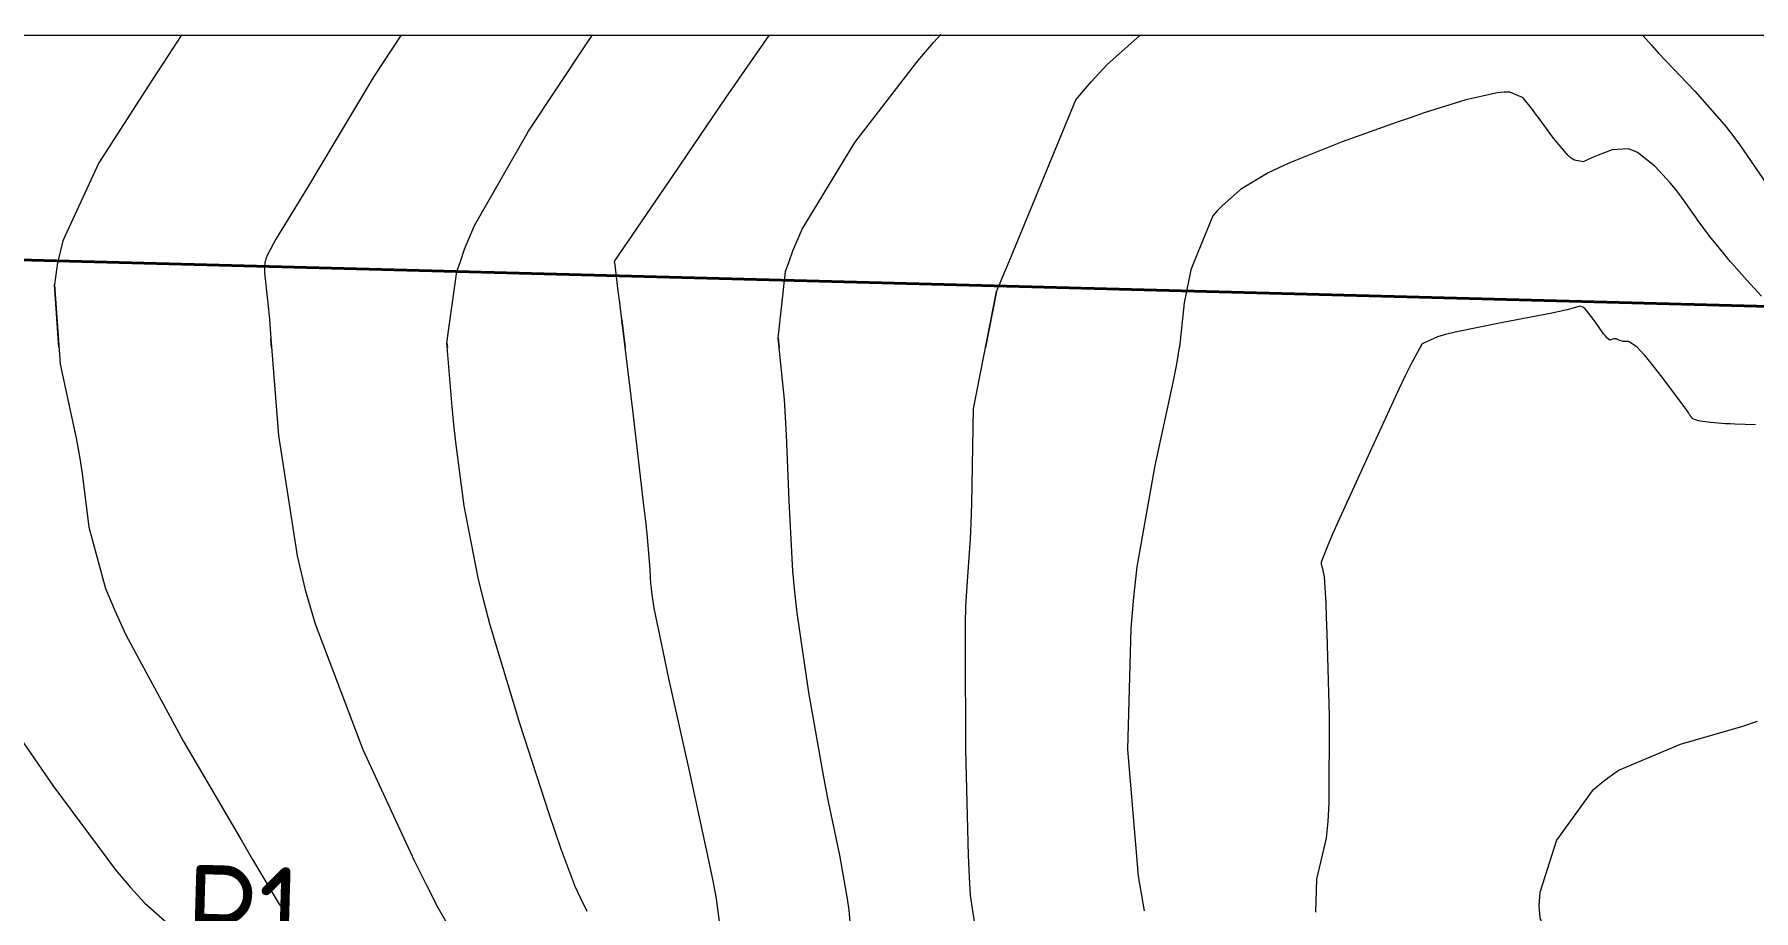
# Model space of a CAD drawing. Header units: millimetres. Extents: x 837475 to 838477, y 1189012 to 1191015.
# Drawn here: x 837944.3 to 838049.9, y 1190960.1 to 1191013.9 of the extents above; entities that cross this region are included whole.
import ezdxf

# ---------------------------------------------------------------- set-up
doc = ezdxf.new("R2010")
doc.units = ezdxf.units.MM
doc.header["$LTSCALE"] = 0.3
for name, color, linetype, lineweight in [('Absicisado Pto Obligatorio', 250, 'Continuous', 50), ('COORD', 253, 'Continuous', 20), ('CORREDORVIA', 94, 'Continuous', 40)]:
    doc.layers.add(name, color=color, linetype=linetype, lineweight=lineweight)
doc.layers.add('COTAS 10', color=7, linetype='Continuous', lineweight=9, true_color=0x6e3e2d)
doc.layers.add('COTAS INT', color=7, linetype='Continuous', lineweight=5, true_color=0x9fa19f)
doc.styles.get("Standard").update_dxf_attribs({"font": 'isocp2.shx', "bigfont": '@extfont2.shx'})

msp = doc.modelspace()

# ---------------------------------------------------------------- linework, layer by layer
at = {"layer": 'COORD'}
msp.add_lwpolyline([(837476.51, 1189013.87), (838476.51, 1189013.87), (838476.51, 1191013.87), (837476.51, 1191013.87)], close=True, dxfattribs=at)
at = {"layer": 'CORREDORVIA'}
msp.add_lwpolyline([(837918.48, 1189883.49), (837925.04, 1189453.38), (837902.5, 1189217.71), (837593.19, 1189234.4), (837666.02, 1189670.12), (837623.32, 1189818.02), (837548.5, 1190011.45), (837506.88, 1190461.6), (837936.28, 1190278.25), (837938.05, 1190355.4), (837933.05, 1190517.45), (837913.69, 1190646.74), (837916.91, 1190801.89), (837910.68, 1191000.96), (838213.03, 1190992.91), (838237.17, 1190821.34), (838237, 1190602.88), (838240.03, 1190437.2), (838238.1, 1190145.73), (838184.2, 1189898.28), (837758.84, 1190109.91), (837918.48, 1189883.49)], dxfattribs=at)
at = {"layer": 'COTAS 10'}
for points in [[(837986.5, 1190958.66), (837986.21, 1190960.84), (837986.02, 1190961.84), (837985.79, 1190963.01), (837984.56, 1190968.7), (837983.29, 1190974.38), (837983.03, 1190975.55), (837982.82, 1190976.55), (837982.38, 1190978.7), (837982.23, 1190979.68), (837982.21, 1190979.94), (837982.18, 1190980.19), (837982.14, 1190981.06), (837981.96, 1190983.06), (837981.86, 1190984.04), (837981.73, 1190985.19), (837981.06, 1190990.86), (837980.39, 1190996.4), (837980.26, 1190997.46), (837980.15, 1190998.33), (837979.98, 1190999.78), (837979.96, 1190999.89), (837979.96, 1190999.91), (837979.95, 1190999.93), (837979.95, 1190999.98), (837979.95, 1191000), (837979.95, 1191000), (837979.95, 1191000), (837979.96, 1191000.01), (837979.97, 1191000.04), (837981.03, 1191001.59), (837983.59, 1191005.34), (837986.79, 1191010.04), (837989.44, 1191013.87)], [(837980.39, 1190996.4), (837980.59, 1190994.7)], [(838050.17, 1190971.73), (838049.26, 1190971.42), (838045.44, 1190970.31), (838041.68, 1190968.73), (838040.82, 1190968.13), (838040.03, 1190967.46), (838037.83, 1190964.44), (838036.8, 1190961.22), (838036.75, 1190960.42), (838036.8, 1190959.66), (838037.83, 1190957.23), (838039.87, 1190954.62), (838040.55, 1190953.74), (838041.28, 1190952.79), (838044.37, 1190948.81), (838047.07, 1190945.01), (838047.56, 1190944.18), (838047.95, 1190943.44), (838048.41, 1190941.58), (838048.61, 1190940.08), (838048.83, 1190939.57), (838049.11, 1190939.01), (838050.73, 1190936.69)]]:
    msp.add_lwpolyline(points, dxfattribs=at)
at = {"layer": 'COTAS INT'}
for points in [[(837953.32, 1191013.87), (837952.51, 1191012.65), (837951.81, 1191011.59), (837951.09, 1191010.48), (837948.25, 1191006.06), (837946.04, 1191001.27), (837945.73, 1191000), (837945.72, 1190999.93), (837945.52, 1190998.59), (837945.87, 1190993.68), (837946.85, 1190989.14), (837947.06, 1190988.02), (837947.23, 1190986.97), (837947.64, 1190983.68), (837948.66, 1190979.91), (837949.23, 1190978.55), (837949.92, 1190977.05), (837953.45, 1190970.51), (837956.99, 1190964.45), (837957.69, 1190963.26), (837958.27, 1190962.28), (837959.34, 1190960.51), (837959.58, 1190960.18), (837959.63, 1190960.11), (837959.67, 1190960.06)], [(837966.81, 1191013.87), (837965.15, 1191011.36), (837961.77, 1191005.71), (837961.07, 1191004.54), (837960.47, 1191003.54), (837959.13, 1191001.36), (837958.61, 1191000.4), (837958.52, 1191000.16), (837958.47, 1191000), (837958.46, 1190999.95), (837958.43, 1190999.3), (837958.64, 1190997.43), (837958.73, 1190996.45), (837958.83, 1190995.26), (837959.3, 1190989.3), (837960.43, 1190981.91), (837960.94, 1190979.82), (837961.55, 1190977.72), (837964.48, 1190970), (837967.64, 1190963.19), (837968.39, 1190961.67), (837969.09, 1190960.31), (837971.16, 1190956.69)], [(837978.26, 1190960.05), (837978.15, 1190960.27), (837978.03, 1190960.51), (837977.52, 1190961.6), (837976.66, 1190963.89), (837976.31, 1190964.9), (837975.92, 1190966.06), (837974.12, 1190971.6), (837972.31, 1190977.65), (837971.92, 1190979.15), (837971.57, 1190980.56), (837970.7, 1190984.99), (837970.19, 1190988.9), (837970.07, 1190989.98), (837969.96, 1190991.07), (837969.64, 1190994.99), (837970.25, 1190999.37), (837970.47, 1191000), (837970.73, 1191000.75), (837971.34, 1191002.2), (837974.65, 1191008.01), (837978.23, 1191013.36), (837978.57, 1191013.87)], [(837994.43, 1190959.43), (837994.36, 1190960.13), (837994.27, 1190960.84), (837993.78, 1190963.51), (837993.11, 1190966.71), (837992.91, 1190967.76), (837992.7, 1190968.88), (837991.88, 1190973.51), (837991.17, 1190978.41), (837991.03, 1190979.7), (837990.91, 1190980.96), (837990.67, 1190985.28), (837990.52, 1190989.34), (837990.45, 1190990.43), (837990.38, 1190991.51), (837990, 1190995.28), (837990.45, 1190999.38), (837990.67, 1191000), (837990.9, 1191000.65), (837991.48, 1191001.98), (837994.72, 1191007.31), (837998.59, 1191012.33), (837999.56, 1191013.47), (838000, 1191013.95)], [(838002.18, 1190958.64), (838001.82, 1190961.03), (838001.75, 1190962.16), (838001.69, 1190963.49), (838001.54, 1190970), (838001.51, 1190976.44), (838001.52, 1190977.74), (838001.54, 1190978.82), (838001.67, 1190980.95), (838001.82, 1190982.93), (838001.86, 1190983.92), (838001.9, 1190985.1), (838002.01, 1190990.95), (838003.41, 1190998.14), (838004.19, 1191000), (838008.29, 1191009.93), (838009.23, 1191011.03), (838010.22, 1191012.1), (838012.22, 1191013.87)], [(838043.13, 1191013.87), (838043.66, 1191013.29), (838044.11, 1191012.8), (838044.57, 1191012.31), (838046.34, 1191010.46), (838048.13, 1191008.42), (838048.61, 1191007.82), (838049.08, 1191007.19), (838050.74, 1191004.76)], [(838050.42, 1190997.87), (838049.53, 1190998.85), (838048.6, 1190999.9), (838048.51, 1191000), (838048.35, 1191000.19), (838048.11, 1191000.48), (838047.26, 1191001.53), (838046.54, 1191002.5), (838046.37, 1191002.73), (838046.21, 1191002.96), (838045.74, 1191003.64), (838045.23, 1191004.34), (838045.04, 1191004.57), (838044.82, 1191004.82), (838043.87, 1191005.85), (838042.81, 1191006.69), (838042.52, 1191006.82), (838042.24, 1191006.91), (838041.25, 1191006.85), (838040.39, 1191006.53), (838040.19, 1191006.45), (838040.01, 1191006.37), (838039.47, 1191006.12), (838038.93, 1191006.21), (838038.74, 1191006.34), (838038.53, 1191006.52), (838037.65, 1191007.58), (838036.76, 1191008.79), (838036.55, 1191009.07), (838036.36, 1191009.33), (838035.79, 1191010.06), (838034.96, 1191010.39), (838034.61, 1191010.39), (838034.2, 1191010.36), (838032.26, 1191009.93), (838029.7, 1191009.12), (838028.9, 1191008.85), (838028.05, 1191008.56), (838024.67, 1191007.35), (838021.48, 1191006.08), (838020.77, 1191005.75), (838020.12, 1191005.44), (838018.41, 1191004.41), (838017.26, 1191003.4), (838016.98, 1191003.1), (838016.72, 1191002.79), (838015.57, 1191000), (838015.36, 1190999.49), (838014.95, 1190997.46), (838014.66, 1190994.72), (838014.66, 1190994.7)], [(837945.8, 1190994.7), (837945.52, 1190998.59)], [(838003.41, 1190998.14), (838002.74, 1190994.7)], [(838042.81, 1190994.7), (838042.77, 1190994.74), (838042.26, 1190995.07), (838041.98, 1190995.08), (838041.92, 1190995.08), (838041.86, 1190995.09), (838041.72, 1190995.14), (838041.63, 1190995.19), (838041.6, 1190995.2), (838041.58, 1190995.21), (838041.49, 1190995.24), (838041.41, 1190995.25), (838041.39, 1190995.24), (838041.36, 1190995.24), (838041.29, 1190995.23), (838041.22, 1190995.2), (838041.18, 1190995.19), (838041.11, 1190995.16), (838040.93, 1190995.31), (838040.84, 1190995.42), (838040.73, 1190995.55), (838040.22, 1190996.26), (838039.7, 1190996.96), (838039.59, 1190997.08), (838039.49, 1190997.17), (838039.28, 1190997.25), (838038.48, 1190997.02), (838038.02, 1190996.92), (838037.45, 1190996.8), (838034.54, 1190996.25), (838031.6, 1190995.65), (838031.01, 1190995.5), (838030.52, 1190995.36), (838029.57, 1190994.93), (838029.45, 1190994.7)], [(837958.87, 1190994.7), (837958.83, 1190995.26)], [(837969.64, 1190994.99), (837969.67, 1190994.7)], [(837990, 1190995.28), (837990.06, 1190994.7)], [(838023.05, 1190960.02), (838023.1, 1190962.05), (838023.7, 1190964.56), (838023.8, 1190965.58), (838023.87, 1190966.73), (838023.89, 1190972.05), (838023.74, 1190977.15), (838023.7, 1190978.17), (838023.67, 1190979.01), (838023.57, 1190980.61), (838023.49, 1190981.01), (838023.47, 1190981.1), (838023.46, 1190981.17), (838023.42, 1190981.32), (838023.4, 1190981.4), (838023.39, 1190981.45), (838023.38, 1190981.55), (838023.82, 1190982.62), (838024.09, 1190983.25), (838024.44, 1190984.03), (838026.27, 1190988.07), (838028.17, 1190992.16), (838028.56, 1190992.98), (838028.88, 1190993.65), (838029.57, 1190994.93)], [(838042.77, 1190994.74), (838042.97, 1190994.53), (838043.21, 1190994.26), (838044.3, 1190992.89), (838045.33, 1190991.51), (838045.53, 1190991.25), (838045.69, 1190991.03), (838045.95, 1190990.68), (838045.97, 1190990.66), (838045.97, 1190990.65), (838045.97, 1190990.65), (838045.99, 1190990.62), (838046.01, 1190990.58), (838046.02, 1190990.57), (838046.02, 1190990.56), (838046.05, 1190990.51), (838046.08, 1190990.46), (838046.1, 1190990.44), (838046.11, 1190990.42), (838046.19, 1190990.34), (838046.41, 1190990.26), (838046.53, 1190990.23), (838046.66, 1190990.21), (838047.31, 1190990.12), (838048.21, 1190990.04), (838048.5, 1190990.03), (838048.8, 1190990.01), (838050.06, 1190989.98)], [(838012.52, 1190960.1), (838012.14, 1190962.23), (838011.49, 1190970), (838011.7, 1190977.44), (838011.86, 1190979.36), (838012.06, 1190981.23), (838013.16, 1190987.46), (838014.27, 1190992.55), (838014.49, 1190993.69), (838014.66, 1190994.72)], [(837941.8, 1190973.05), (837945.42, 1190967.8), (837949.27, 1190962.62), (837950.2, 1190961.52), (837951.07, 1190960.56), (837953.69, 1190958.27)]]:
    msp.add_lwpolyline(points, dxfattribs=at)

# ---------------------------------------------------------------- texts
at = {"layer": 'Absicisado Pto Obligatorio'}
msp.add_text('P1', height=6, rotation=358.3529, dxfattribs=at).set_placement((837953.5, 1190956.95))

doc.saveas('drawing.dxf')
